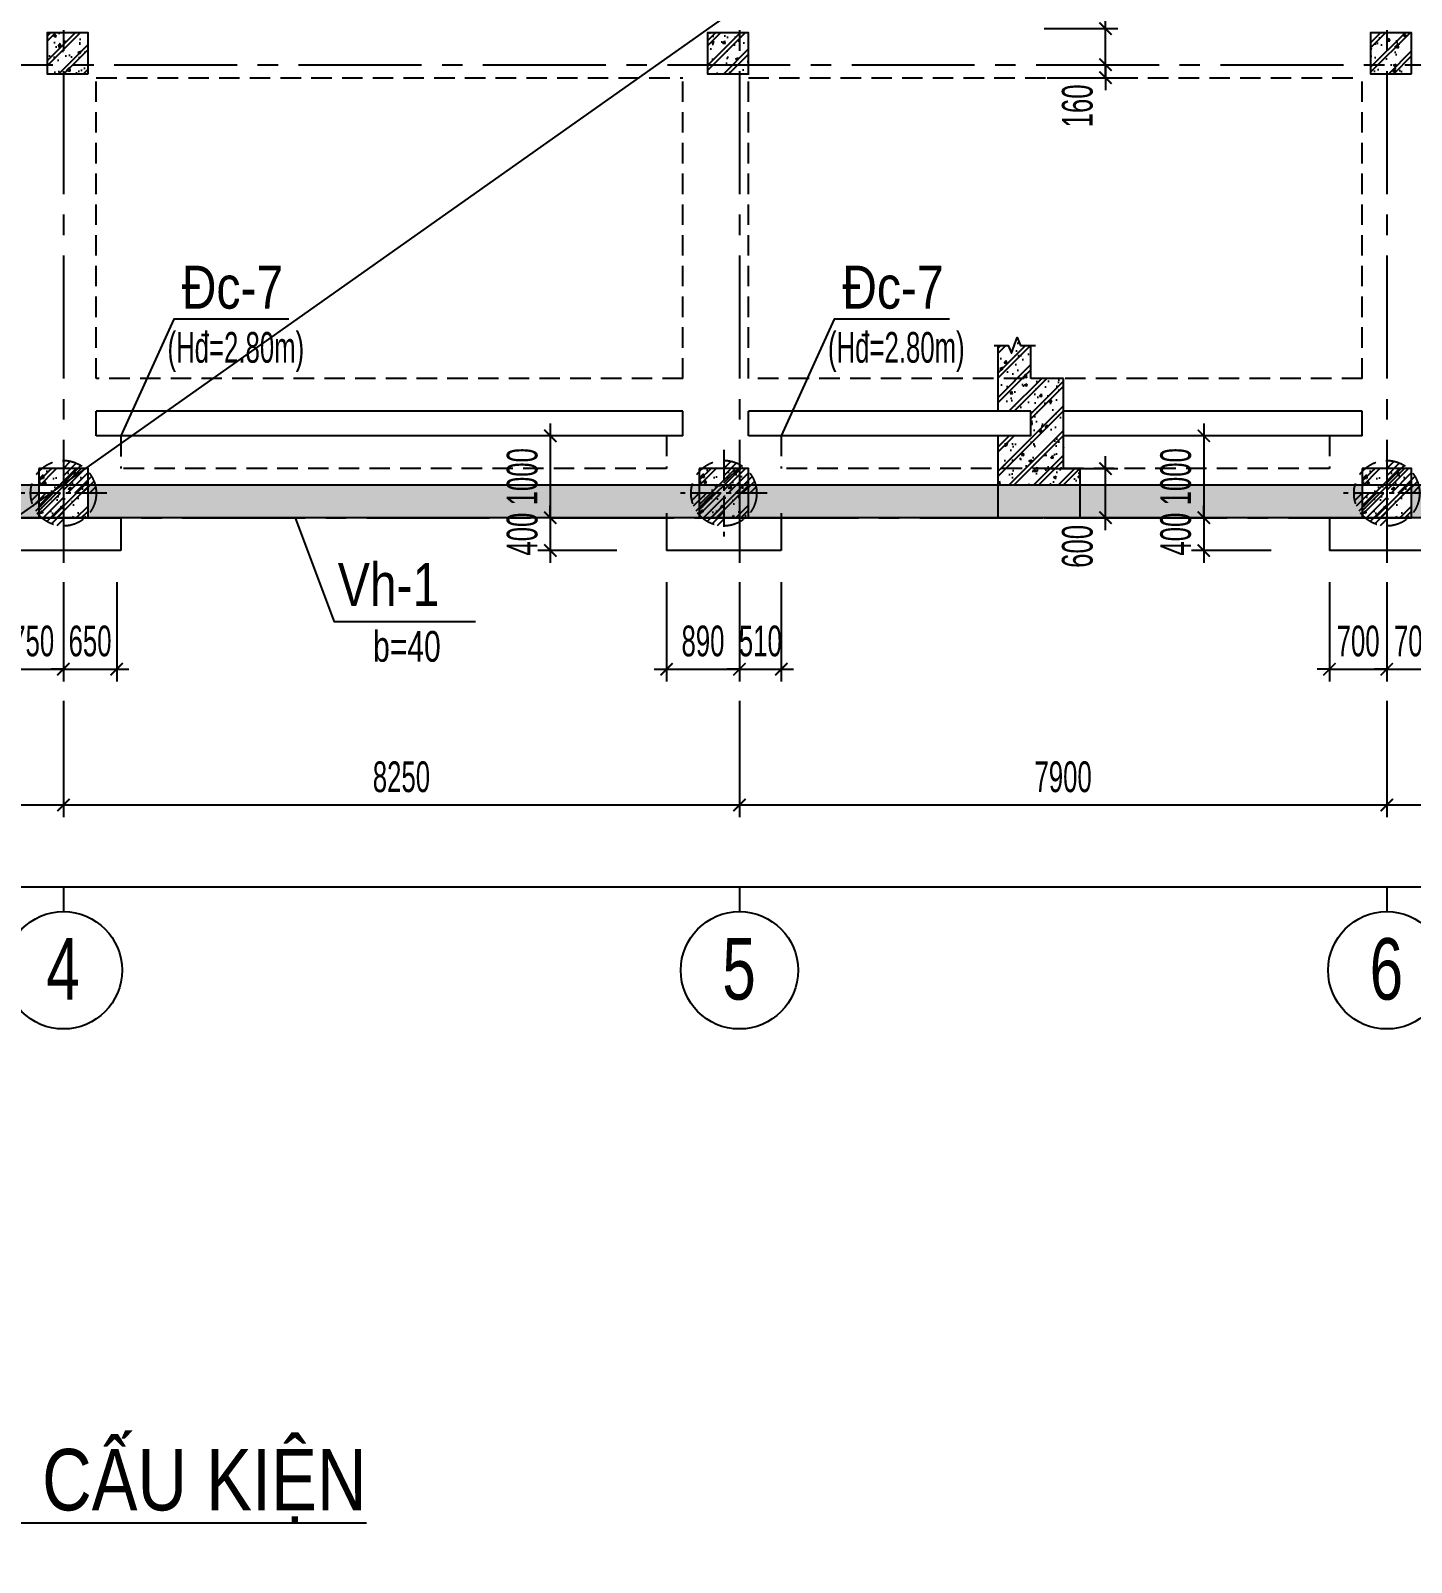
# Model space of a CAD drawing. Extents: x 1719887 to 1865417, y -150890 to 59748.
# Drawn here: x 1765030 to 1781880, y -131884 to -113193 of the extents above; entities that cross this region are included whole.
import ezdxf
from ezdxf.enums import TextEntityAlignment as Align

# ---------------------------------------------------------------- set-up
doc = ezdxf.new("R2010")
doc.units = 0
doc.header["$LTSCALE"] = 1000
doc.header["$MEASUREMENT"] = 0
doc.header["$PDMODE"] = 3
doc.linetypes.add('CENTER2', pattern=[1.125, 0.75, -0.125, 0.125, -0.125])
doc.linetypes.add('HIDDEN', pattern=[0.375, 0.25, -0.125])
doc.layers.get('0').update_dxf_attribs({"linetype": 'CONTINUOUS'})
doc.layers.get('Defpoints').update_dxf_attribs({"linetype": 'CONTINUOUS'})
for name, color, linetype in [('CDC.01.AXIS', 160, 'CENTER2'), ('CDC.02.DIM', 1, 'CONTINUOUS'), ('CDC.03.BORDER', 3, 'CONTINUOUS'), ('CDC.04.HIDDEN', 8, 'HIDDEN'), ('CDC.05.STEEL', 4, 'CONTINUOUS'), ('CDC.06.TEXT', 2, 'CONTINUOUS'), ('CDC.10.HATCH', 9, 'CONTINUOUS'), ('CDC.11.NOTE', 8, 'CONTINUOUS'), ('KCS_CHI', 1, 'CONTINUOUS')]:
    doc.layers.add(name, color=color, linetype=linetype)
doc.layers.add('KCS_Plotter', color=11, linetype='CONTINUOUS', plot=False)
doc.styles.add('ARIAL', font='arial.ttf', dxfattribs={"width": 0.6})
doc.dimstyles.new('D150', dxfattribs={"dimscale": 150, "dimtxt": 2.5, "dimasz": 1, "dimexe": 1, "dimexo": 0, "dimgap": 1, "dimtad": 1, "dimdec": 0, "dimdsep": 46, "dimtxsty": 'ARIAL', "dimblk": 'ARCHTICK', "dimcen": 1, "dimdle": 1, "dimclrd": 1, "dimclre": 1, "dimclrt": 2, "dimadec": 0, "dimazin": 0, "dimtfac": 0.00072, "dimtdec": 0, "dimtix": 1, "dimtmove": 2, "dimatfit": 3, "dimldrblk": 'ARCHTICK', "dimfxl": 1, "dimtolj": 1, "dimlwd": -1, "dimlwe": -1, "dimarcsym": 0})
pattern_1 = [(50, (0, 0), (573.80815, -50.20171), [60, -660]), (355, (0, 0), (-111.00107, 601.7537), [48, -528]), (100.4514, (47.8, -4.2), (462.8075, 551.55163), [50.99215, -560.91369]), (46.1842, (0, 160), (853.79284, -132.4152), [90, -990]), (96.6356, (71.15, 149), (747.73016, 779.2943), [76.48823, -841.3704]), (351.1842, (0, 160), (747.72956, 779.2949), [72, -792]), (21, (80, 120), (477.52564, -322.09511), [60, -660]), (326, (80, 120), (194.65227, 580.12004), [48, -528]), (71.4514, (119.8, 93.16), (672.1781, 258.0244), [50.99215, -560.91369]), (37.5, (0, 0), (9.727884, 266.315083), [0, -521.6, 0, -536, 0, -530]), (7.5, (0, 0), (210.45563, 315.52937), [0, -305.6, 0, -509.6, 0, -202]), (327.5, (-178.4, 0), (427.05795, -18.043897), [0, -200, 0, -624, 0, -828]), (317.5, (-258.4, 0), (466.548935, 80.083986), [0, -260, 0, -414.4, 0, -588]), (45, (0, 0), (-240.416306, 240.416306), []), (45, (0, 98), (-240.416306, 240.416306), [])]

# ---------------------------------------------------------------- blocks, each defined once
blk = doc.blocks.new('_ARCHTICK')
at = {"color": 0, "linetype": 'ByBlock', "const_width": 0.15}
blk.add_lwpolyline([(-0.5, -0.5), (0.5, 0.5)], dxfattribs=at)
blk = doc.blocks.new('*D12')
at = {"layer": 'CDC.02.DIM', "color": 1, "transparency": 16777216}
for p, q in [((1757180, -121372), (1757180, -122792)), ((1765430, -121372), (1765430, -122792)), ((1757030, -122642), (1765580, -122642))]:
    blk.add_line(p, q, dxfattribs=at)
at = {"layer": 'Defpoints', "color": 0, "transparency": 16777216}
for p in [(1757180, -121372), (1765430, -121372), (1765430, -122642)]:
    blk.add_point(p, dxfattribs=at)
at = {"layer": 'CDC.02.DIM', "color": 1, "transparency": 16777216, "xscale": 150, "yscale": 150, "zscale": 150, "rotation": 180}
blk.add_blockref('_ARCHTICK', (1757180, -122642), dxfattribs=at)
at = {"layer": 'CDC.02.DIM', "color": 1, "transparency": 16777216, "xscale": 150, "yscale": 150, "zscale": 150}
blk.add_blockref('_ARCHTICK', (1765430, -122642), dxfattribs=at)
at = {"layer": 'CDC.02.DIM', "color": 2, "transparency": 16777216, "insert": (1761305, -122300), "char_height": 375, "attachment_point": 5, "style": 'ARIAL'}
blk.add_mtext('\\A1;8250', dxfattribs=at)
blk = doc.blocks.new('*D13')
at = {"layer": 'CDC.02.DIM', "color": 1, "transparency": 16777216}
for p, q in [((1765430, -121372), (1765430, -122792)), ((1773680, -121372), (1773680, -122792)), ((1765280, -122642), (1773830, -122642))]:
    blk.add_line(p, q, dxfattribs=at)
at = {"layer": 'Defpoints', "color": 0, "transparency": 16777216}
for p in [(1765430, -121372), (1773680, -121372), (1773680, -122642)]:
    blk.add_point(p, dxfattribs=at)
at = {"layer": 'CDC.02.DIM', "color": 1, "transparency": 16777216, "xscale": 150, "yscale": 150, "zscale": 150, "rotation": 180}
blk.add_blockref('_ARCHTICK', (1765430, -122642), dxfattribs=at)
at = {"layer": 'CDC.02.DIM', "color": 1, "transparency": 16777216, "xscale": 150, "yscale": 150, "zscale": 150}
blk.add_blockref('_ARCHTICK', (1773680, -122642), dxfattribs=at)
at = {"layer": 'CDC.02.DIM', "color": 2, "transparency": 16777216, "insert": (1769555, -122300), "char_height": 375, "attachment_point": 5, "style": 'ARIAL'}
blk.add_mtext('\\A1;8250', dxfattribs=at)
blk = doc.blocks.new('*D15')
at = {"layer": 'CDC.02.DIM', "color": 1, "transparency": 16777216}
for p, q in [((1734550, -121372), (1734550, -123792)), ((1838480, -121372), (1838480, -123792)), ((1734400, -123642), (1838630, -123642))]:
    blk.add_line(p, q, dxfattribs=at)
at = {"layer": 'Defpoints', "color": 0, "transparency": 16777216}
for p in [(1734550, -121372), (1838480, -121372), (1838480, -123642)]:
    blk.add_point(p, dxfattribs=at)
at = {"layer": 'CDC.02.DIM', "color": 1, "transparency": 16777216, "xscale": 150, "yscale": 150, "zscale": 150, "rotation": 180}
blk.add_blockref('_ARCHTICK', (1734550, -123642), dxfattribs=at)
at = {"layer": 'CDC.02.DIM', "color": 1, "transparency": 16777216, "xscale": 150, "yscale": 150, "zscale": 150}
blk.add_blockref('_ARCHTICK', (1838480, -123642), dxfattribs=at)
at = {"layer": 'CDC.02.DIM', "color": 2, "transparency": 16777216, "insert": (1786515, -123300), "char_height": 375, "attachment_point": 5, "style": 'ARIAL'}
blk.add_mtext('\\A1;103930', dxfattribs=at)
blk = doc.blocks.new('*D21')
at = {"layer": 'CDC.02.DIM', "color": 1, "transparency": 16777216}
for p, q in [((1773680, -121372), (1773680, -122792)), ((1781580, -121372), (1781580, -122792)), ((1773530, -122642), (1781730, -122642))]:
    blk.add_line(p, q, dxfattribs=at)
at = {"layer": 'Defpoints', "color": 0, "transparency": 16777216}
for p in [(1773680, -121372), (1781580, -121372), (1781580, -122642)]:
    blk.add_point(p, dxfattribs=at)
at = {"layer": 'CDC.02.DIM', "color": 1, "transparency": 16777216, "xscale": 150, "yscale": 150, "zscale": 150, "rotation": 180}
blk.add_blockref('_ARCHTICK', (1773680, -122642), dxfattribs=at)
at = {"layer": 'CDC.02.DIM', "color": 1, "transparency": 16777216, "xscale": 150, "yscale": 150, "zscale": 150}
blk.add_blockref('_ARCHTICK', (1781580, -122642), dxfattribs=at)
at = {"layer": 'CDC.02.DIM', "color": 2, "transparency": 16777216, "insert": (1777630, -122300), "char_height": 375, "attachment_point": 5, "style": 'ARIAL'}
blk.add_mtext('\\A1;7900', dxfattribs=at)
blk = doc.blocks.new('*D29')
at = {"layer": 'CDC.02.DIM', "color": 1, "transparency": 16777216}
for p, q in [((1781580, -121372), (1781580, -122792)), ((1789780, -121372), (1789780, -122792)), ((1781430, -122642), (1789930, -122642))]:
    blk.add_line(p, q, dxfattribs=at)
at = {"layer": 'Defpoints', "color": 0, "transparency": 16777216}
for p in [(1781580, -121372), (1789780, -121372), (1789780, -122642)]:
    blk.add_point(p, dxfattribs=at)
at = {"layer": 'CDC.02.DIM', "color": 1, "transparency": 16777216, "xscale": 150, "yscale": 150, "zscale": 150, "rotation": 180}
blk.add_blockref('_ARCHTICK', (1781580, -122642), dxfattribs=at)
at = {"layer": 'CDC.02.DIM', "color": 1, "transparency": 16777216, "xscale": 150, "yscale": 150, "zscale": 150}
blk.add_blockref('_ARCHTICK', (1789780, -122642), dxfattribs=at)
at = {"layer": 'CDC.02.DIM', "color": 2, "transparency": 16777216, "insert": (1785680, -122300), "char_height": 375, "attachment_point": 5, "style": 'ARIAL'}
blk.add_mtext('\\A1;8200', dxfattribs=at)
blk = doc.blocks.new('MONG')
at = {"layer": 'CDC.10.HATCH'}
h = blk.add_hatch(dxfattribs=at)
h.set_pattern_fill('CHAU-01', color=256, scale=50, style=0, pattern_type=2)
h.set_pattern_definition([(50, (0, 0), (358.63009, -31.376067), [37.5, -412.5]), (355, (0, 0), (-69.37567, 376.09607), [30, -330]), (100.4514, (29.9, -2.6), (289.25469, 344.71977), [31.870095, -350.571056]), (46.1842, (0, 100), (533.62052, -82.75951), [56.25, -618.75]), (96.6356, (44.47, 93.1), (467.33135, 487.05894), [47.80514, -525.8565]), (351.1842, (0, 100), (467.33097, 487.0593), [45, -495]), (21, (50, 75), (298.453526, -201.309445), [37.5, -412.5]), (326, (50, 75), (121.657666, 362.57502), [30, -330]), (71.4514, (74.87, 58.22), (420.111314, 161.26525), [31.870095, -350.571056]), (37.5, (0, 0), (6.079928, 166.446927), [0, -326, 0, -335, 0, -331.25]), (7.5, (0, 0), (131.534769, 197.205856), [0, -191, 0, -318.5, 0, -126.25]), (327.5, (-111.5, 0), (266.911218, -11.277436), [0, -125, 0, -390, 0, -517.5]), (317.5, (-161.5, 0), (291.593085, 50.05249), [0, -162.5, 0, -259, 0, -367.5]), (45, (0, 0), (-150.26019, 150.26019), []), (45, (0, 61.25), (-150.26019, 150.26019), [])])
h.paths.add_polyline_path([(1765730, -113718), (1765730, -113218), (1765230, -113218), (1765230, -113718)])
h = blk.add_hatch(dxfattribs=at)
h.set_pattern_fill('CHAU-01', color=256, scale=50, style=0, pattern_type=2)
h.set_pattern_definition([(50, (0, 0), (358.63009, -31.376067), [37.5, -412.5]), (355, (0, 0), (-69.37567, 376.09607), [30, -330]), (100.4514, (29.9, -2.6), (289.25469, 344.71977), [31.870095, -350.571056]), (46.1842, (0, 100), (533.62052, -82.75951), [56.25, -618.75]), (96.6356, (44.47, 93.1), (467.33135, 487.05894), [47.80514, -525.8565]), (351.1842, (0, 100), (467.33097, 487.0593), [45, -495]), (21, (50, 75), (298.453526, -201.309445), [37.5, -412.5]), (326, (50, 75), (121.657666, 362.57502), [30, -330]), (71.4514, (74.87, 58.22), (420.111314, 161.26525), [31.870095, -350.571056]), (37.5, (0, 0), (6.079928, 166.446927), [0, -326, 0, -335, 0, -331.25]), (7.5, (0, 0), (131.534769, 197.205856), [0, -191, 0, -318.5, 0, -126.25]), (327.5, (-111.5, 0), (266.911218, -11.277436), [0, -125, 0, -390, 0, -517.5]), (317.5, (-161.5, 0), (291.593085, 50.05249), [0, -162.5, 0, -259, 0, -367.5]), (45, (0, 0), (-150.26019, 150.26019), []), (45, (0, 61.25), (-150.26019, 150.26019), [])])
h.paths.add_polyline_path([(1773790, -113718), (1773790, -113218), (1773290, -113218), (1773290, -113718)])
h = blk.add_hatch(dxfattribs=at)
h.set_pattern_fill('CHAU-01', color=256, scale=50, style=0, pattern_type=2)
h.set_pattern_definition([(50, (-5e-10, 0), (358.63009, -31.376067), [37.5, -412.5]), (355, (-5e-10, 0), (-69.37567, 376.09607), [30, -330]), (100.4514, (29.9, -2.6), (289.25469, 344.71977), [31.870095, -350.571056]), (46.1842, (-5e-10, 100), (533.62052, -82.75951), [56.25, -618.75]), (96.6356, (44.47, 93.1), (467.33135, 487.05894), [47.80514, -525.8565]), (351.1842, (-5e-10, 100), (467.33097, 487.0593), [45, -495]), (21, (50, 75), (298.453526, -201.309445), [37.5, -412.5]), (326, (50, 75), (121.657666, 362.57502), [30, -330]), (71.4514, (74.87, 58.22), (420.111314, 161.26525), [31.870095, -350.571056]), (37.5, (-5e-10, 0), (6.079928, 166.446927), [0, -326, 0, -335, 0, -331.25]), (7.5, (-5e-10, 0), (131.534769, 197.205856), [0, -191, 0, -318.5, 0, -126.25]), (327.5, (-111.5, 0), (266.911218, -11.277436), [0, -125, 0, -390, 0, -517.5]), (317.5, (-161.5, 0), (291.593085, 50.05249), [0, -162.5, 0, -259, 0, -367.5]), (45, (-5e-10, 0), (-150.26019, 150.26019), []), (45, (-5e-10, 61.25), (-150.26019, 150.26019), [])])
h.paths.add_polyline_path([(1781880, -113718), (1781880, -113218), (1781380, -113218), (1781380, -113718)])
h = blk.add_hatch(dxfattribs=at)
h.set_pattern_fill('CHAU-01', color=256, scale=50, angle=270, style=0, pattern_type=2)
h.set_pattern_definition([(220, (3514486.05, -425858.57), (31.376067, -358.63009), [37.5, -412.5]), (275, (3514486.05, -425858.57), (-376.09607, 69.37567), [30, -330]), (169.5486, (3514488.66, -425888.45), (-344.71977, -289.25469), [31.870095, -350.571056]), (223.8158, (3514386.05, -425858.57), (82.75951, -533.62052), [56.25, -618.75]), (173.3644, (3514392.94, -425903.03), (-487.05894, -467.33135), [47.80514, -525.8565]), (278.8158, (3514386.05, -425858.57), (-487.0593, -467.33097), [45, -495]), (249, (3514411.05, -425908.57), (201.309445, -298.453526), [37.5, -412.5]), (304, (3514411.05, -425908.57), (-362.57502, -121.657666), [30, -330]), (198.5486, (3514427.82, -425933.44), (-161.26525, -420.111314), [31.870095, -350.571056]), (232.5, (3514486.05, -425858.57), (-166.446927, -6.079928), [0, -326, 0, -335, 0, -331.25]), (262.5, (3514486.05, -425858.57), (-197.205856, -131.534769), [0, -191, 0, -318.5, 0, -126.25]), (302.5, (3514486.05, -425747.07), (11.277436, -266.911218), [0, -125, 0, -390, 0, -517.5]), (312.5, (3514486.05, -425697.07), (-50.05249, -291.593085), [0, -162.5, 0, -259, 0, -367.5]), (225, (3514486.05, -425858.57), (-150.26019, 150.26019), []), (225, (3514424.8, -425858.57), (-150.26019, 150.26019), [])])
h.paths.add_polyline_path([(1765130, -119137), (1765730, -119137), (1765730, -118537), (1765130, -118537)])
h = blk.add_hatch(dxfattribs=at)
h.set_pattern_fill('CHAU-01', color=256, scale=50, angle=270, style=0, pattern_type=2)
h.set_pattern_definition([(220, (3522546.02, -425846.47), (31.376067, -358.63009), [37.5, -412.5]), (275, (3522546.02, -425846.47), (-376.09607, 69.37567), [30, -330]), (169.5486, (3522548.64, -425876.35), (-344.71977, -289.25469), [31.870095, -350.571056]), (223.8158, (3522446.02, -425846.47), (82.75951, -533.62052), [56.25, -618.75]), (173.3644, (3522452.9, -425890.94), (-487.05894, -467.33135), [47.80514, -525.8565]), (278.8158, (3522446, -425846.47), (-487.0593, -467.33097), [45, -495]), (249, (3522471.02, -425896.47), (201.309445, -298.453526), [37.5, -412.5]), (304, (3522471.02, -425896.47), (-362.57502, -121.657666), [30, -330]), (198.5486, (3522487.8, -425921.34), (-161.26525, -420.111314), [31.870095, -350.571056]), (232.5, (3522546.02, -425846.47), (-166.446927, -6.079928), [0, -326, 0, -335, 0, -331.25]), (262.5, (3522546.02, -425846.47), (-197.205856, -131.534769), [0, -191, 0, -318.5, 0, -126.25]), (302.5, (3522546.02, -425734.97), (11.277436, -266.911218), [0, -125, 0, -390, 0, -517.5]), (312.5, (3522546.02, -425684.97), (-50.05249, -291.593085), [0, -162.5, 0, -259, 0, -367.5]), (225, (3522546.02, -425846.47), (-150.26019, 150.26019), []), (225, (3522484.77, -425846.47), (-150.26019, 150.26019), [])])
h.paths.add_polyline_path([(1773190, -119125), (1773790, -119125), (1773790, -118525), (1773190, -118525)])
h = blk.add_hatch(dxfattribs=at)
h.set_pattern_fill('CHAU-01', color=256, scale=50, angle=270, style=0, pattern_type=2)
h.set_pattern_definition([(220, (3530636.03, -425858.57), (31.376067, -358.63009), [37.5, -412.5]), (275, (3530636.03, -425858.57), (-376.09607, 69.37567), [30, -330]), (169.5486, (3530638.64, -425888.45), (-344.71977, -289.25469), [31.870095, -350.571056]), (223.8158, (3530536.03, -425858.57), (82.75951, -533.62052), [56.25, -618.75]), (173.3644, (3530542.9, -425903.03), (-487.05894, -467.33135), [47.80514, -525.8565]), (278.8158, (3530536.03, -425858.57), (-487.0593, -467.33097), [45, -495]), (249, (3530561.03, -425908.57), (201.309445, -298.453526), [37.5, -412.5]), (304, (3530561.03, -425908.57), (-362.57502, -121.657666), [30, -330]), (198.5486, (3530577.8, -425933.44), (-161.26525, -420.111314), [31.870095, -350.571056]), (232.5, (3530636.03, -425858.57), (-166.446927, -6.079928), [0, -326, 0, -335, 0, -331.25]), (262.5, (3530636.03, -425858.57), (-197.205856, -131.534769), [0, -191, 0, -318.5, 0, -126.25]), (302.5, (3530636.03, -425747.07), (11.277436, -266.911218), [0, -125, 0, -390, 0, -517.5]), (312.5, (3530636.03, -425697.07), (-50.05249, -291.593085), [0, -162.5, 0, -259, 0, -367.5]), (225, (3530636.03, -425858.57), (-150.26019, 150.26019), []), (225, (3530574.78, -425858.57), (-150.26019, 150.26019), [])])
h.paths.add_polyline_path([(1781280, -119137), (1781880, -119137), (1781880, -118537), (1781280, -118537)])
h = blk.add_hatch(dxfattribs=at)
h.set_pattern_fill('CHAU-01', color=256, scale=80, style=0, pattern_type=2)
h.set_pattern_definition(pattern_1)
h.paths.add_polyline_path([(1837881, -118738), (1830790, -118738), (1830790, -119138), (1837881, -119138)])
h.paths.add_polyline_path([(1830190, -118738), (1822680, -118738), (1822680, -119138), (1830190, -119138)])
h.paths.add_polyline_path([(1822080, -118738), (1814480, -118738), (1814480, -119138), (1822080, -119138)])
h.paths.add_polyline_path([(1813880, -118738), (1806230, -118737), (1806230, -119137), (1813880, -119138)])
h.paths.add_polyline_path([(1805630, -118737), (1798170, -118737), (1798170, -119137), (1805630, -119137)])
h.paths.add_polyline_path([(1797570, -118737), (1790304, -118737), (1790304, -119137), (1797570, -119137)])
h.paths.add_polyline_path([(1789255, -118737), (1781880, -118737), (1781880, -119137), (1789255, -119137)])
h.paths.add_polyline_path([(1765130, -118737), (1757480, -118737), (1757480, -119137), (1765130, -119137)])
h.paths.add_polyline_path([(1756880, -118737), (1749280, -118737), (1749280, -119137), (1756880, -119137)])
h.paths.add_polyline_path([(1748680, -118737), (1741170, -118737), (1741170, -119137), (1748680, -119137)])
h.paths.add_polyline_path([(1740570, -118737), (1735149, -118737), (1735149, -119137), (1740570, -119137)])
h = blk.add_hatch(dxfattribs=at)
h.set_pattern_fill('CHAU-01', color=256, scale=80, style=0, pattern_type=2)
h.set_pattern_definition(pattern_1)
h.paths.add_polyline_path([(1781280, -118737), (1765730, -118737), (1765730, -119137), (1781280, -119137)])
at = {"layer": 'CDC.01.AXIS', "ltscale": 2}
for p, q in [((1765430, -61938), (1765430, -120474)), ((1773680, -61938), (1773680, -120474)), ((1781580, -61938), (1781580, -120474)), ((1734550, -113608), (1840145, -113608)), ((1733131, -119138), (1840145, -119138))]:
    blk.add_line(p, q, dxfattribs=at)
at = {"layer": 'CDC.05.STEEL'}
for p, q in [((1837881, -118738), (1735149, -118737)), ((1838481, -119138), (1734550, -119137))]:
    blk.add_line(p, q, dxfattribs=at)
at = {"layer": 'CDC.05.STEEL', "ltscale": 2000}
for points in [[(1765730, -113718), (1765730, -113218), (1765230, -113218), (1765230, -113718)], [(1773790, -113718), (1773790, -113218), (1773290, -113218), (1773290, -113718)], [(1781880, -113718), (1781880, -113218), (1781380, -113218), (1781380, -113718)], [(1765130, -118537), (1765130, -119137), (1765730, -119137), (1765730, -118537)], [(1773190, -118537), (1773190, -119137), (1773790, -119137), (1773790, -118537)], [(1781280, -118537), (1781280, -119137), (1781880, -119137), (1781880, -118537)]]:
    blk.add_lwpolyline(points, close=True, dxfattribs=at)
at = {"layer": 'CDC.05.STEEL'}
blk.add_lwpolyline([(1765730, -118737), (1781280, -118737), (1781280, -119137), (1765730, -119137)], close=True, dxfattribs=at)
blk = doc.blocks.new('*D146')
at = {"layer": 'CDC.02.DIM', "color": 1, "transparency": 16777216}
for p, q in [((1779347, -117987), (1779347, -119287)), ((1780169, -118137), (1779197, -118137)), ((1780169, -119137), (1779197, -119137))]:
    blk.add_line(p, q, dxfattribs=at)
at = {"layer": 'Defpoints', "color": 0, "transparency": 16777216}
for p in [(1780169, -118137), (1779347, -119137), (1780169, -119137)]:
    blk.add_point(p, dxfattribs=at)
at = {"layer": 'CDC.02.DIM', "color": 1, "transparency": 16777216, "xscale": 150, "yscale": 150, "zscale": 150}
for p, rotation in [((1779347, -118137), 90), ((1779347, -119137), 270)]:
    blk.add_blockref('_ARCHTICK', p, dxfattribs=dict(at, rotation=rotation))
at = {"layer": 'CDC.02.DIM', "color": 2, "transparency": 16777216, "insert": (1779005, -118637), "char_height": 375, "attachment_point": 5, "rotation": 90, "style": 'ARIAL'}
blk.add_mtext('\\A1;1000', dxfattribs=at)
blk = doc.blocks.new('*D147')
at = {"layer": 'CDC.02.DIM', "color": 1, "transparency": 16777216}
for p, q in [((1779347, -119137), (1779347, -118987)), ((1780169, -119137), (1779197, -119137)), ((1779347, -119137), (1779347, -119537)), ((1780169, -119537), (1779197, -119537)), ((1779347, -119537), (1779347, -119687))]:
    blk.add_line(p, q, dxfattribs=at)
at = {"layer": 'Defpoints', "color": 0, "transparency": 16777216}
for p in [(1780169, -119137), (1779347, -119537), (1780169, -119537)]:
    blk.add_point(p, dxfattribs=at)
at = {"layer": 'CDC.02.DIM', "color": 1, "transparency": 16777216, "xscale": 150, "yscale": 150, "zscale": 150}
for p, rotation in [((1779347, -119137), 270), ((1779347, -119537), 90)]:
    blk.add_blockref('_ARCHTICK', p, dxfattribs=dict(at, rotation=rotation))
at = {"layer": 'CDC.02.DIM', "color": 2, "transparency": 16777216, "insert": (1779005, -119337), "char_height": 375, "attachment_point": 5, "rotation": 90, "style": 'ARIAL'}
blk.add_mtext('\\A1;400', dxfattribs=at)
blk = doc.blocks.new('*D301')
at = {"layer": 'CDC.02.DIM', "color": 1, "transparency": 16777216}
for p, q in [((1764680, -119923), (1764680, -121135)), ((1765430, -119923), (1765430, -121135)), ((1764680, -120985), (1764530, -120985)), ((1764680, -120985), (1765430, -120985)), ((1765430, -120985), (1765580, -120985))]:
    blk.add_line(p, q, dxfattribs=at)
at = {"layer": 'Defpoints', "color": 0, "transparency": 16777216}
for p in [(1764680, -119923), (1765430, -119923), (1765430, -120985)]:
    blk.add_point(p, dxfattribs=at)
at = {"layer": 'CDC.02.DIM', "color": 1, "transparency": 16777216, "xscale": 150, "yscale": 150, "zscale": 150}
blk.add_blockref('_ARCHTICK', (1764680, -120985), dxfattribs=at)
at = {"layer": 'CDC.02.DIM', "color": 1, "transparency": 16777216, "xscale": 150, "yscale": 150, "zscale": 150, "rotation": 180}
blk.add_blockref('_ARCHTICK', (1765430, -120985), dxfattribs=at)
at = {"layer": 'CDC.02.DIM', "color": 2, "transparency": 16777216, "insert": (1765055, -120643), "char_height": 375, "attachment_point": 5, "style": 'ARIAL'}
blk.add_mtext('\\A1;750', dxfattribs=at)
blk = doc.blocks.new('*D302')
at = {"layer": 'CDC.02.DIM', "color": 1, "transparency": 16777216}
for p, q in [((1765430, -119923), (1765430, -121135)), ((1766080, -119923), (1766080, -121135)), ((1765430, -120985), (1765280, -120985)), ((1765430, -120985), (1766080, -120985)), ((1766080, -120985), (1766230, -120985))]:
    blk.add_line(p, q, dxfattribs=at)
at = {"layer": 'Defpoints', "color": 0, "transparency": 16777216}
for p in [(1765430, -119923), (1766080, -119923), (1766080, -120985)]:
    blk.add_point(p, dxfattribs=at)
at = {"layer": 'CDC.02.DIM', "color": 1, "transparency": 16777216, "xscale": 150, "yscale": 150, "zscale": 150}
blk.add_blockref('_ARCHTICK', (1765430, -120985), dxfattribs=at)
at = {"layer": 'CDC.02.DIM', "color": 1, "transparency": 16777216, "xscale": 150, "yscale": 150, "zscale": 150, "rotation": 180}
blk.add_blockref('_ARCHTICK', (1766080, -120985), dxfattribs=at)
at = {"layer": 'CDC.02.DIM', "color": 2, "transparency": 16777216, "insert": (1765755, -120643), "char_height": 375, "attachment_point": 5, "style": 'ARIAL'}
blk.add_mtext('\\A1;650', dxfattribs=at)
blk = doc.blocks.new('*D303')
at = {"layer": 'CDC.02.DIM', "color": 1, "transparency": 16777216}
for p, q in [((1772790, -119923), (1772790, -121135)), ((1773680, -119923), (1773680, -121135)), ((1772640, -120985), (1773830, -120985))]:
    blk.add_line(p, q, dxfattribs=at)
at = {"layer": 'Defpoints', "color": 0, "transparency": 16777216}
for p in [(1772790, -119923), (1773680, -119923), (1773680, -120985)]:
    blk.add_point(p, dxfattribs=at)
at = {"layer": 'CDC.02.DIM', "color": 1, "transparency": 16777216, "xscale": 150, "yscale": 150, "zscale": 150, "rotation": 180}
blk.add_blockref('_ARCHTICK', (1772790, -120985), dxfattribs=at)
at = {"layer": 'CDC.02.DIM', "color": 1, "transparency": 16777216, "xscale": 150, "yscale": 150, "zscale": 150}
blk.add_blockref('_ARCHTICK', (1773680, -120985), dxfattribs=at)
at = {"layer": 'CDC.02.DIM', "color": 2, "transparency": 16777216, "insert": (1773235, -120643), "char_height": 375, "attachment_point": 5, "style": 'ARIAL'}
blk.add_mtext('\\A1;890', dxfattribs=at)
blk = doc.blocks.new('*D304')
at = {"layer": 'CDC.02.DIM', "color": 1, "transparency": 16777216}
for p, q in [((1773680, -119923), (1773680, -121135)), ((1774190, -119923), (1774190, -121135)), ((1773680, -120985), (1773530, -120985)), ((1773680, -120985), (1774190, -120985)), ((1774190, -120985), (1774340, -120985))]:
    blk.add_line(p, q, dxfattribs=at)
at = {"layer": 'Defpoints', "color": 0, "transparency": 16777216}
for p in [(1773680, -119923), (1774190, -119923), (1774190, -120985)]:
    blk.add_point(p, dxfattribs=at)
at = {"layer": 'CDC.02.DIM', "color": 1, "transparency": 16777216, "xscale": 150, "yscale": 150, "zscale": 150}
blk.add_blockref('_ARCHTICK', (1773680, -120985), dxfattribs=at)
at = {"layer": 'CDC.02.DIM', "color": 1, "transparency": 16777216, "xscale": 150, "yscale": 150, "zscale": 150, "rotation": 180}
blk.add_blockref('_ARCHTICK', (1774190, -120985), dxfattribs=at)
at = {"layer": 'CDC.02.DIM', "color": 2, "transparency": 16777216, "insert": (1773935, -120643), "char_height": 375, "attachment_point": 5, "style": 'ARIAL'}
blk.add_mtext('\\A1;510', dxfattribs=at)
blk = doc.blocks.new('*D305')
at = {"layer": 'CDC.02.DIM', "color": 1, "transparency": 16777216}
for p, q in [((1780880, -119923), (1780880, -121135)), ((1781580, -119923), (1781580, -121135)), ((1780880, -120985), (1780730, -120985)), ((1780880, -120985), (1781580, -120985)), ((1781580, -120985), (1781730, -120985))]:
    blk.add_line(p, q, dxfattribs=at)
at = {"layer": 'Defpoints', "color": 0, "transparency": 16777216}
for p in [(1780880, -119923), (1781580, -119923), (1781580, -120985)]:
    blk.add_point(p, dxfattribs=at)
at = {"layer": 'CDC.02.DIM', "color": 1, "transparency": 16777216, "xscale": 150, "yscale": 150, "zscale": 150}
blk.add_blockref('_ARCHTICK', (1780880, -120985), dxfattribs=at)
at = {"layer": 'CDC.02.DIM', "color": 1, "transparency": 16777216, "xscale": 150, "yscale": 150, "zscale": 150, "rotation": 180}
blk.add_blockref('_ARCHTICK', (1781580, -120985), dxfattribs=at)
at = {"layer": 'CDC.02.DIM', "color": 2, "transparency": 16777216, "insert": (1781230, -120643), "char_height": 375, "attachment_point": 5, "style": 'ARIAL'}
blk.add_mtext('\\A1;700', dxfattribs=at)
blk = doc.blocks.new('*D306')
at = {"layer": 'CDC.02.DIM', "color": 1, "transparency": 16777216}
for p, q in [((1781580, -119923), (1781580, -121135)), ((1782280, -119923), (1782280, -121135)), ((1781580, -120985), (1781430, -120985)), ((1781580, -120985), (1782280, -120985)), ((1782280, -120985), (1782430, -120985))]:
    blk.add_line(p, q, dxfattribs=at)
at = {"layer": 'Defpoints', "color": 0, "transparency": 16777216}
for p in [(1781580, -119923), (1782280, -119923), (1782280, -120985)]:
    blk.add_point(p, dxfattribs=at)
at = {"layer": 'CDC.02.DIM', "color": 1, "transparency": 16777216, "xscale": 150, "yscale": 150, "zscale": 150}
blk.add_blockref('_ARCHTICK', (1781580, -120985), dxfattribs=at)
at = {"layer": 'CDC.02.DIM', "color": 1, "transparency": 16777216, "xscale": 150, "yscale": 150, "zscale": 150, "rotation": 180}
blk.add_blockref('_ARCHTICK', (1782280, -120985), dxfattribs=at)
at = {"layer": 'CDC.02.DIM', "color": 2, "transparency": 16777216, "insert": (1781930, -120643), "char_height": 375, "attachment_point": 5, "style": 'ARIAL'}
blk.add_mtext('\\A1;700', dxfattribs=at)
blk = doc.blocks.new('*D321')
at = {"layer": 'CDC.02.DIM', "color": 1, "transparency": 16777216}
for p, q in [((1771371, -117987), (1771371, -119287)), ((1772184, -118137), (1771221, -118137)), ((1772184, -119137), (1771221, -119137))]:
    blk.add_line(p, q, dxfattribs=at)
at = {"layer": 'Defpoints', "color": 0, "transparency": 16777216}
for p in [(1772184, -118137), (1771371, -119137), (1772184, -119137)]:
    blk.add_point(p, dxfattribs=at)
at = {"layer": 'CDC.02.DIM', "color": 1, "transparency": 16777216, "xscale": 150, "yscale": 150, "zscale": 150}
for p, rotation in [((1771371, -118137), 90), ((1771371, -119137), 270)]:
    blk.add_blockref('_ARCHTICK', p, dxfattribs=dict(at, rotation=rotation))
at = {"layer": 'CDC.02.DIM', "color": 2, "transparency": 16777216, "insert": (1771030, -118637), "char_height": 375, "attachment_point": 5, "rotation": 90, "style": 'ARIAL'}
blk.add_mtext('\\A1;1000', dxfattribs=at)
blk = doc.blocks.new('*D322')
at = {"layer": 'CDC.02.DIM', "color": 1, "transparency": 16777216}
for p, q in [((1771371, -119137), (1771371, -118987)), ((1772184, -119137), (1771221, -119137)), ((1771371, -119137), (1771371, -119537)), ((1772184, -119537), (1771221, -119537)), ((1771371, -119537), (1771371, -119687))]:
    blk.add_line(p, q, dxfattribs=at)
at = {"layer": 'Defpoints', "color": 0, "transparency": 16777216}
for p in [(1772184, -119137), (1771371, -119537), (1772184, -119537)]:
    blk.add_point(p, dxfattribs=at)
at = {"layer": 'CDC.02.DIM', "color": 1, "transparency": 16777216, "xscale": 150, "yscale": 150, "zscale": 150}
for p, rotation in [((1771371, -119137), 270), ((1771371, -119537), 90)]:
    blk.add_blockref('_ARCHTICK', p, dxfattribs=dict(at, rotation=rotation))
at = {"layer": 'CDC.02.DIM', "color": 2, "transparency": 16777216, "insert": (1771030, -119337), "char_height": 375, "attachment_point": 5, "rotation": 90, "style": 'ARIAL'}
blk.add_mtext('\\A1;400', dxfattribs=at)
blk = doc.blocks.new('*D1090')
at = {"layer": 'Defpoints', "color": 0, "transparency": 16777216}
for p in [(1777387, -118537), (1778147, -118537), (1777307, -119137)]:
    blk.add_point(p, dxfattribs=at)
at = {"layer": 'KCS_CHI', "color": 1, "transparency": 16777216}
for p, q in [((1778147, -119287), (1778147, -118387)), ((1777397, -118537), (1778297, -118537)), ((1777397, -119137), (1778297, -119137))]:
    blk.add_line(p, q, dxfattribs=at)
at = {"layer": 'KCS_CHI', "color": 1, "transparency": 16777216, "xscale": 150, "yscale": 150, "zscale": 150}
for p, rotation in [((1778147, -118537), 90), ((1778147, -119137), 270)]:
    blk.add_blockref('_ARCHTICK', p, dxfattribs=dict(at, rotation=rotation))
at = {"layer": 'KCS_CHI', "color": 2, "transparency": 16777216, "insert": (1777805, -119486), "char_height": 375, "attachment_point": 5, "rotation": 90, "style": 'ARIAL'}
blk.add_mtext('\\A1;600', dxfattribs=at)
blk = doc.blocks.new('*D1091')
at = {"layer": 'Defpoints', "color": 0, "transparency": 16777216}
for p in [(1777387, -113168), (1778147, -113168), (1777307, -113608)]:
    blk.add_point(p, dxfattribs=at)
at = {"layer": 'KCS_CHI', "color": 1, "transparency": 16777216}
for p, q in [((1778147, -113758), (1778147, -113018)), ((1777397, -113168), (1778297, -113168)), ((1777397, -113608), (1778297, -113608))]:
    blk.add_line(p, q, dxfattribs=at)
at = {"layer": 'KCS_CHI', "color": 1, "transparency": 16777216, "xscale": 150, "yscale": 150, "zscale": 150}
for p, rotation in [((1778147, -113168), 90), ((1778147, -113608), 270)]:
    blk.add_blockref('_ARCHTICK', p, dxfattribs=dict(at, rotation=rotation))
at = {"layer": 'KCS_CHI', "color": 2, "transparency": 16777216, "insert": (1777805, -112788), "char_height": 375, "attachment_point": 5, "rotation": 90, "style": 'ARIAL'}
blk.add_mtext('\\A1;440', dxfattribs=at)
blk = doc.blocks.new('*D1092')
at = {"layer": 'Defpoints', "color": 0, "transparency": 16777216}
for p in [(1777416, -113608), (1777436, -113768), (1778147, -113768)]:
    blk.add_point(p, dxfattribs=at)
at = {"layer": 'KCS_CHI', "color": 1, "transparency": 16777216}
for p, q in [((1777416, -113608), (1778297, -113608)), ((1778147, -113608), (1778147, -113458)), ((1778147, -113608), (1778147, -113768)), ((1777436, -113768), (1778297, -113768)), ((1778147, -113768), (1778147, -113918))]:
    blk.add_line(p, q, dxfattribs=at)
at = {"layer": 'KCS_CHI', "color": 1, "transparency": 16777216, "xscale": 150, "yscale": 150, "zscale": 150}
for p, rotation in [((1778147, -113608), 270), ((1778147, -113768), 90)]:
    blk.add_blockref('_ARCHTICK', p, dxfattribs=dict(at, rotation=rotation))
at = {"layer": 'KCS_CHI', "color": 2, "transparency": 16777216, "insert": (1777805, -114111), "char_height": 375, "attachment_point": 5, "rotation": 90, "style": 'ARIAL'}
blk.add_mtext('\\A1;160', dxfattribs=at)

msp = doc.modelspace()

# ---------------------------------------------------------------- hatches: boundary and pattern name
at = {"layer": 'CDC.10.HATCH'}
h = msp.add_hatch(dxfattribs=at)
h.set_pattern_fill('CHAU-01', color=256, scale=50, style=0, pattern_type=2)
h.set_pattern_definition([(50, (0, -2490), (358.63009, -31.376067), [37.5, -412.5]), (355, (0, -2490), (-69.37567, 376.09607), [30, -330]), (100.4514, (29.9, -2492.6), (289.25469, 344.71977), [31.870095, -350.571056]), (46.1842, (0, -2390), (533.62052, -82.75951), [56.25, -618.75]), (96.6356, (44.47, -2396.9), (467.33135, 487.05894), [47.80514, -525.8565]), (351.1842, (0, -2390), (467.33097, 487.0593), [45, -495]), (21, (50, -2415), (298.453526, -201.309445), [37.5, -412.5]), (326, (50, -2415), (121.657666, 362.57502), [30, -330]), (71.4514, (74.87, -2431.78), (420.111314, 161.26525), [31.870095, -350.571056]), (37.5, (0, -2490), (6.079928, 166.446927), [0, -326, 0, -335, 0, -331.25]), (7.5, (0, -2490), (131.534769, 197.205856), [0, -191, 0, -318.5, 0, -126.25]), (327.5, (-111.5, -2490), (266.911218, -11.277436), [0, -125, 0, -390, 0, -517.5]), (317.5, (-161.5, -2490), (291.593085, 50.05249), [0, -162.5, 0, -259, 0, -367.5]), (45, (0, -2490), (-150.26019, 150.26019), []), (45, (0, -2428.75), (-150.26019, 150.26019), [])])
h.paths.add_polyline_path([(1777636.4, -118537.3), (1777636.4, -117436.3), (1777236.4, -117436.3), (1777236.4, -117033), (1777111.1, -117033), (1777070.3, -116939), (1777001.9, -117127), (1776961.1, -117033), (1776836.4, -117033), (1776836.4, -117836.3), (1777236.4, -117836.3), (1777236.4, -118136.3), (1776836.4, -118136.3), (1776836.4, -118736.6), (1777836.4, -118736.6), (1777836.4, -118537.3)])
h = msp.add_hatch(dxfattribs=at)
h.set_pattern_fill('ANSI31', color=256, scale=500, style=0)
h.set_pattern_definition([(45, (-11233.927, -37453.253), (-44.1941738, 44.1941738), [])])
h.paths.add_polyline_path([(1765429.8, -118437.6), (1765429.8, -118837.6), (1765829.8, -118837.6, 0.4142136)])
h.paths.add_polyline_path([(1765429.8, -118837.6), (1765029.8, -118837.6, 0.4142136), (1765429.8, -119237.6)])
h = msp.add_hatch(dxfattribs=at)
h.set_pattern_fill('ANSI31', color=256, scale=500, style=0)
h.set_pattern_definition([(45, (-3173.98, -37452.91), (-44.1941738, 44.1941738), [])])
h.paths.add_polyline_path([(1773489.7, -118437.3), (1773489.7, -118837.3), (1773889.7, -118837.3, 0.4142136)])
h.paths.add_polyline_path([(1773489.7, -118837.3), (1773089.7, -118837.3, 0.4142136), (1773489.7, -119237.3)])
h = msp.add_hatch(dxfattribs=at)
h.set_pattern_fill('ANSI31', color=256, scale=500, style=0)
h.set_pattern_definition([(45, (4916.06, -37452.99), (-44.1941738, 44.1941738), [])])
h.paths.add_polyline_path([(1781579.7, -118437.4), (1781579.7, -118837.4), (1781979.7, -118837.4, 0.4142136)])
h.paths.add_polyline_path([(1781579.7, -118837.4), (1781179.7, -118837.4, 0.4142136), (1781579.7, -119237.4)])

# ---------------------------------------------------------------- linework, layer by layer
at = {"layer": 'CDC.01.AXIS', "ltscale": 0.5}
for p, q in [((1765429.8, -118309.6), (1765429.8, -119365.6)), ((1773489.7, -118309.3), (1773489.7, -119365.3)), ((1781579.7, -118309.4), (1781579.7, -119365.4)), ((1765957.8, -118837.6), (1764901.8, -118837.6)), ((1774017.7, -118837.3), (1772961.7, -118837.3)), ((1782107.7, -118837.4), (1781051.7, -118837.4))]:
    msp.add_line(p, q, dxfattribs=at)
at = {"layer": 'CDC.03.BORDER'}
for p, q in [((1776836.4, -117836.3), (1776836.4, -117029.2)), ((1777236.4, -117436.3), (1777236.4, -117029.2)), ((1777636.4, -117436.3), (1777236.4, -117436.3)), ((1777636.4, -118537.3), (1777636.4, -117436.3)), ((1765829.7, -118137.6), (1765829.7, -117837.6)), ((1772989.7, -117837.6), (1765829.7, -117837.6)), ((1772989.7, -118137.3), (1772989.7, -117837.6)), ((1773789.7, -118137.3), (1773789.7, -117837.6)), ((1777236.4, -117837.6), (1773789.7, -117837.6)), ((1777236.4, -118137.6), (1777236.4, -117836.3)), ((1781279.7, -117837.6), (1777636.4, -117837.6)), ((1781279.7, -118137.4), (1781279.7, -117837.6)), ((1766129.8, -118137.6), (1765829.7, -118137.6)), ((1772789.7, -118137.6), (1765829.7, -118137.6)), ((1772989.7, -118137.3), (1772789.7, -118137.3)), ((1774189.7, -118137.3), (1773789.7, -118137.3)), ((1777236.4, -118137.6), (1774189.7, -118137.6)), ((1776836.4, -119137.3), (1776836.4, -118136.3)), ((1780879.7, -118137.6), (1777636.4, -118137.6)), ((1781279.7, -118137.4), (1780879.7, -118137.4)), ((1777636.4, -118537.3), (1777836.4, -118537.3)), ((1777836.4, -119137.3), (1777836.4, -118537.3)), ((1766129.8, -119137.2), (1766129.8, -119537.6)), ((1772789.7, -119080.7), (1772789.7, -119537.3)), ((1774189.7, -119080.7), (1774189.7, -119537.3)), ((1780879.7, -119137.3), (1780879.7, -119537.4)), ((1766129.8, -119537.6), (1764729.8, -119537.6)), ((1774189.7, -119537.3), (1772789.7, -119537.3)), ((1782279.7, -119537.4), (1780879.7, -119537.4))]:
    msp.add_line(p, q, dxfattribs=at)
at = {"layer": 'CDC.04.HIDDEN'}
for p, q in [((1765829.7, -113767.7), (1772989.7, -113767.7)), ((1765829.7, -117437.6), (1765829.7, -113767.7)), ((1772989.7, -117437.6), (1772989.7, -113767.7)), ((1773789.7, -113767.7), (1781279.7, -113767.7)), ((1773789.7, -117437.6), (1773789.7, -113767.7)), ((1781279.7, -117437.6), (1781279.7, -113767.7)), ((1772989.7, -117437.6), (1765829.7, -117437.6)), ((1781279.7, -117437.6), (1773789.7, -117437.6)), ((1766129.8, -118137.6), (1766129.8, -118537.2)), ((1772789.7, -118137.3), (1772789.7, -118537.3)), ((1774189.7, -118137.3), (1774189.7, -118537.3)), ((1780879.7, -118137.4), (1780879.7, -118537.3)), ((1772789.7, -118537.3), (1766128.4, -118537.2)), ((1780879.7, -118537.3), (1774189.7, -118537.3))]:
    msp.add_line(p, q, dxfattribs=at)
for centre in [(1765429.8, -118837.6), (1773489.7, -118837.3), (1781579.7, -118837.4)]:
    msp.add_circle(centre, 400, dxfattribs=at)
at = {"layer": 'CDC.11.NOTE'}
for points in [[(1768181.9, -116713.1), (1766777.1, -116713.1), (1766129.8, -118137.6)], [(1776241.8, -116712.8), (1774837, -116712.8), (1774189.7, -118137.3)], [(1776790.3, -117033), (1776961.1, -117033), (1777001.9, -117127), (1777070.3, -116939), (1777111.1, -117033), (1777291.3, -117033)], [(1770458.4, -120406.3), (1768737.4, -120406.3), (1768261, -119137.3)]]:
    msp.add_lwpolyline(points, dxfattribs=at)
at = {"layer": 'KCS_CHI'}
for p, q in [((1765429.8, -123641.8), (1765429.8, -123943.7)), ((1773679.7, -123641.8), (1773679.7, -123943.7)), ((1781579.7, -123641.8), (1781579.7, -123943.7))]:
    msp.add_line(p, q, dxfattribs=at)
for centre in [(1765429.8, -124659.6), (1773679.7, -124659.6), (1781579.7, -124659.6)]:
    msp.add_circle(centre, 715.9, dxfattribs=at)
at = {"layer": 'KCS_Plotter'}
msp.add_line((1865416.7, -48101.8), (1719886.7, -150889.9), dxfattribs=at)

# ---------------------------------------------------------------- block references
at = {"layer": 'CDC.10.HATCH'}
msp.add_blockref('MONG', (0, 0), dxfattribs=at)

# ---------------------------------------------------------------- texts
at = {"layer": 'CDC.06.TEXT', "style": 'ARIAL'}
for s, height, width, p in [('Đc-7', 525, 0.8, (1767492.9, -116323)), ('Đc-7', 525, 0.8, (1775552.8, -116322.6)), ('(Hđ=2.80m)', 375, 0.6, (1767534.3, -117057.8)), ('(Hđ=2.80m)', 375, 0.6, (1775594.2, -117057.5)), ('b=40', 375, 0.7, (1769621.8, -120706.4)), ('%%UBẢNG THỐNG KÊ CẤU KIỆN', 750, 0.8, (1763540, -130875.1))]:
    msp.add_text(s, height=height, dxfattribs=dict(at, width=width)).set_placement(p, align=Align.MIDDLE_CENTER)
at = {"layer": 'CDC.06.TEXT', "style": 'ARIAL', "width": 0.8}
msp.add_text('Vh-1', height=525, dxfattribs=at).set_placement((1768778.5, -120214.8))
at = {"layer": 'CDC.06.TEXT', "char_height": 750, "width": 696.96, "attachment_point": 2, "line_spacing_factor": 0.938532}
for s, insert in [('{\\fArial|b0|i0|c0|p34;\\W0.7;4}', (1765425.1, -124267)), ('{\\fArial|b0|i0|c0|p34;\\W0.7;5}', (1773675.1, -124267)), ('{\\fArial|b0|i0|c0|p34;\\W0.7;6}', (1781575.1, -124267))]:
    msp.add_mtext(s, dxfattribs=dict(at, insert=insert))

# ---------------------------------------------------------------- dimensions: what is measured, and where the dimension line sits
at = {"layer": 'CDC.02.DIM'}
for base, p1, p2, picture, middle in [((1771371.1077, -119136.7862), (1772183.6267, -118137.2811), (1772183.6267, -119136.7862), '*D321', (1771029.6428, -118637.0336)), ((1779346.9, -119137.3), (1780168.9, -118137.4), (1780168.9, -119137.3), '*D146', (1779005.5, -118637.3)), ((1771371.1077, -119537.2811), (1772183.6267, -119136.7862), (1772183.6267, -119537.2811), '*D322', (1771029.6428, -119337.0336)), ((1779346.9, -119537.4), (1780168.9, -119137.3), (1780168.9, -119537.4), '*D147', (1779005.5, -119337.3))]:
    dim = msp.add_linear_dim(base=base, p1=p1, p2=p2, angle=90, dimstyle='D150', dxfattribs=at)
    dim.commit()
    dim.dimension.update_dxf_attribs({"geometry": picture, "text_midpoint": middle})
for base, p1, p2, picture, middle in [((1765429.8, -120984.9), (1764679.8, -119923), (1765429.8, -119923), '*D301', (1765054.8, -120643.4)), ((1766079.8, -120984.9), (1765429.8, -119923), (1766079.8, -119923), '*D302', (1765754.8, -120643.4)), ((1773679.8, -120984.9), (1772789.8, -119923), (1773679.8, -119923), '*D303', (1773234.8, -120643.4)), ((1774189.8, -120984.9), (1773679.8, -119923), (1774189.8, -119923), '*D304', (1773934.8, -120643.4)), ((1781579.8, -120984.9), (1780879.8, -119923), (1781579.8, -119923), '*D305', (1781229.8, -120643.4)), ((1782279.8, -120984.9), (1781579.8, -119923), (1782279.8, -119923), '*D306', (1781929.8, -120643.4)), ((1838479.7, -123641.8), (1734549.7, -121372.3), (1838479.7, -121372.3), '*D15', (1786514.7, -123300.2)), ((1765429.8, -122641.8), (1757179.7, -121372.3), (1765429.8, -121372.3), '*D12', (1761304.8, -122300.3)), ((1773679.8, -122641.8), (1765429.8, -121372.3), (1773679.8, -121372.3), '*D13', (1769554.8, -122300.3)), ((1781579.7, -122641.8), (1773679.8, -121372.3), (1781579.7, -121372.3), '*D21', (1777629.8, -122300.3)), ((1789779.7, -122641.8), (1781579.7, -121372.3), (1789779.7, -121372.3), '*D29', (1785679.7, -122300.3))]:
    dim = msp.add_linear_dim(base=base, p1=p1, p2=p2, dimstyle='D150', dxfattribs=at)
    dim.commit()
    dim.dimension.update_dxf_attribs({"geometry": picture, "text_midpoint": middle})
at = {"layer": 'KCS_CHI'}
for base, p1, p2, picture, middle in [((1778146.6, -113167.7), (1777307.3, -113607.7), (1777387.2, -113167.7), '*D1091', (1777805.2, -112788.1)), ((1778146.6, -113767.7), (1777416.3, -113607.7), (1777435.9, -113767.7), '*D1092', (1777805.2, -114111.1)), ((1778146.6, -118537.3), (1777307.3, -119137.3), (1777387.1, -118537.3), '*D1090', (1777805.1, -119486.4))]:
    dim = msp.add_linear_dim(base=base, p1=p1, p2=p2, angle=90, dimstyle='D150', override={"dimfxl": 5, "dimfxlon": 1, "dimarcsym": 1}, dxfattribs=at)
    dim.commit()
    dim.dimension.update_dxf_attribs({"geometry": picture, "text_midpoint": middle, "dimtype": 160})

doc.saveas('drawing.dxf')
